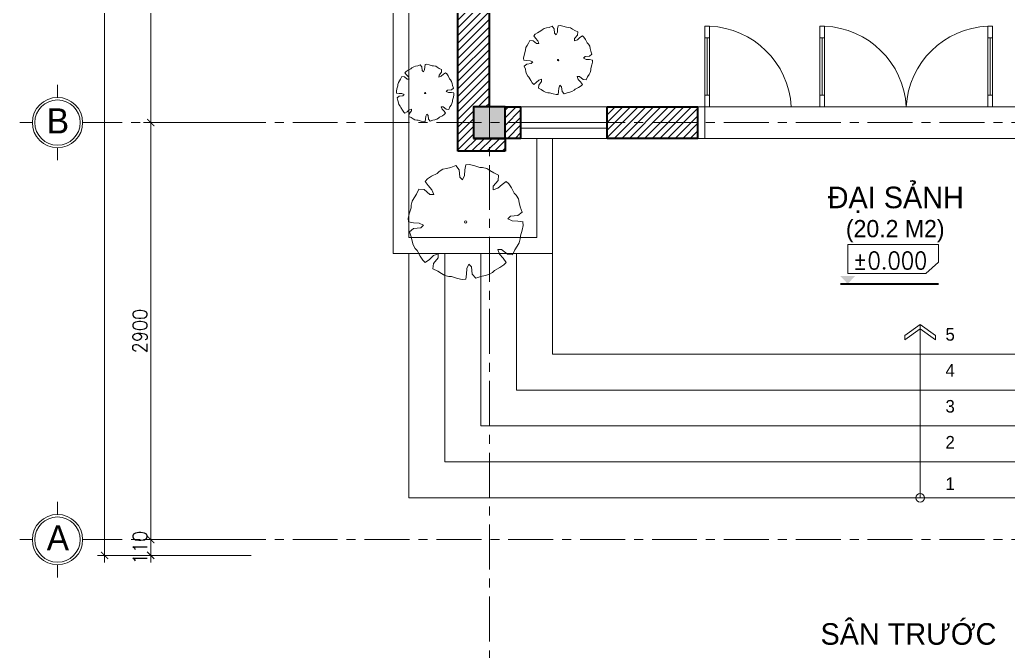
# Model space of a CAD drawing. Header units: millimetres. Extents: x -529782 to -142003, y -492574 to -273331.
# Drawn here: x -371279 to -364402, y -387604 to -383213 of the extents above; entities that cross this region are included whole.
import ezdxf
from ezdxf.enums import TextEntityAlignment as Align

# ---------------------------------------------------------------- set-up
doc = ezdxf.new("R2010")
doc.units = ezdxf.units.MM
doc.header["$LTSCALE"] = 500
doc.header["$MEASUREMENT"] = 0
doc.header["$PDMODE"] = 3
doc.linetypes.add('CENTER', pattern=[2, 1.25, -0.25, 0.25, -0.25])
doc.layers.get('0').update_dxf_attribs({"linetype": 'CONTINUOUS', "lineweight": 13})
doc.layers.get('Defpoints').update_dxf_attribs({"color": 255, "linetype": 'CONTINUOUS', "lineweight": 13})
for name, color, linetype, lineweight in [('1.cat 30', 30, 'CONTINUOUS', 35), ('1.cot', 2, 'CONTINUOUS', 35), ('2.thay 145', 145, 'CONTINUOUS', 18), ('3.manh 08', 8, 'CONTINUOUS', 9), ('4.dim 08', 8, 'CONTINUOUS', 13), ('7.tim 67', 67, 'CENTER', 9), ('8.vat lieu 08', 8, 'CONTINUOUS', 5), ('9.text \xad white', 7, 'CONTINUOUS', 15), ('CA.manh 08', 8, 'CONTINUOUS', 9), ('CA.thay 145', 145, 'CONTINUOUS', 18), ('noithat', 15, 'CONTINUOUS', 9)]:
    doc.layers.add(name, color=color, linetype=linetype, lineweight=lineweight)
doc.styles.add('CA.JSC1', font='')
doc.styles.get("Standard").update_dxf_attribs({"font": 'txt.shx', "width": 0.9})
doc.styles.add('VnAvantH', font='')
doc.styles.get('CA.JSC1').set_extended_font_data('.VnAvantH')
doc.styles.get('VnAvantH').set_extended_font_data('.VnAvantH')
doc.dimstyles.new('CA 50', dxfattribs={"dimscale": 0, "dimtxt": 100, "dimasz": 50, "dimexe": 50, "dimexo": 0, "dimgap": 25, "dimtad": 1, "dimdec": 0, "dimzin": 0, "dimdsep": 46, "dimtxsty": 'Standard', "dimblk": 'ARCHTICK', "dimcen": 0.09, "dimdle": 50, "dimclrd": 256, "dimclre": 256, "dimclrt": 7, "dimadec": 0, "dimazin": 0, "dimtfac": 1, "dimtdec": 0, "dimtix": 1, "dimtmove": 2, "dimatfit": 3, "dimldrblk": 'DOT', "dimfxl": 1, "dimtolj": 1, "dimtzin": 0, "dimarcsym": 0})

# ---------------------------------------------------------------- blocks, each defined once
blk = doc.blocks.new('A$C2BDB356E')
at = {"layer": 'noithat', "color": 135, "linetype": 'Continuous'}
for p, q in [((0.0007344302721321583, 599.9999563574092), (0.0007344302721321583, 699.9999563574092)), ((0.0007344302721321583, 699.9999563574092), (40.00073443027213, 699.9999563574092)), ((40.00073443027213, 699.9999563574092), (40.00073443027213, 599.9999563574092)), ((40.00073443027213, 599.9999563574092), (0.0007344302721321583, 599.9999563574092)), ((0.0007344302721321583, 99.99995635740925), (0.0007344302721321583, -4.364259075373411e-05)), ((40.00073443027213, 99.99995635740925), (0.0007344302721321583, 99.99995635740925)), ((40.00073443027213, -4.364259075373411e-05), (40.00073443027213, 99.99995635740925)), ((0.0007344302721321583, -4.364259075373411e-05), (40.00073443027213, -4.364259075373411e-05))]:
    blk.add_line(p, q, dxfattribs=at)
at = {"layer": 'noithat', "color": 8, "linetype": 'Continuous'}
for p, q in [((0.0007344302721321583, 99.99995635740925), (0.0007344302721321583, 599.9999563574092)), ((20.00073443027213, 599.9999563574092), (20.00073443027213, 99.99995635740925)), ((40.00073443027213, 599.9999563574092), (40.00073443027213, 99.99995635740925))]:
    blk.add_line(p, q, dxfattribs=at)
at = {"layer": 'noithat', "color": 1, "linetype": 'Continuous'}
blk.add_arc((10.18820847296689, 740.3098040898665), 740.9098847954065, 272.306074052381, 356.8812333185894, dxfattribs=at)
blk = doc.blocks.new('ki hieu cost')
at = {"layer": '1.cat 30'}
blk.add_line((-119312.6479903211, -196389.5266377838), (-118175.9534743076, -196389.5266377837), dxfattribs=at)
at = {"layer": '3.manh 08'}
blk.add_lwpolyline([(-119227.225577535, -195933.8747298737), (-119227.225577535, -196268.1983629046), (-118320.4604987512, -196268.1983629046), (-118175.9534743076, -196138.8011558482), (-118175.9534743076, -195933.8747298737)], close=True, dxfattribs=at)
blk.add_solid([(-119312.6479903211, -196299.0221607631), (-119141.803164749, -196299.0221607631), (-119227.225577535, -196389.5266377839)], dxfattribs=at)
blk = doc.blocks.new('mui ten')
at = {"layer": '2.thay 145', "color": 2}
for points in [[(215.9530817739433, 213.65967309798), (154.2804254583607, 213.65967309798), (0, 0), (61.67265631558257, 0)], [(61.67265631558257, 0), (0, 0), (154.2804254583607, -213.6596730979509), (215.9530817739433, -213.6596730979509)]]:
    blk.add_lwpolyline(points, close=True, dxfattribs=at)
blk = doc.blocks.new('A$C4C885104')
at = {"color": 116}
for p, q in [((353.90112221241, 1131.769455332309), (316.8008278906345, 1108.683531083167)), ((391.9539651125669, 1141.274789348245), (353.90112221241, 1131.769455332309)), ((436.6658100187778, 1150.784047540277), (391.9539651125669, 1141.274789348245)), ((488.6582685410976, 1170.073332030326), (436.6658100187778, 1150.784047540277)), ((523.2338181063533, 1127.694199115038), (488.6582685410976, 1170.073332030326)), ((530.8443866893649, 1051.643678631634), (523.2338181063533, 1127.694199115038)), ((582.2152336016297, 1127.694199115038), (579.362497895956, 1069.298544041812)), ((590.7773687541485, 1179.303973764181), (582.2152336016297, 1127.694199115038)), ((626.0363964810967, 1180.779463738203), (590.9718065112829, 1179.016527913511)), ((674.1872363835573, 1171.091655563563), (626.0363964810967, 1180.779463738203)), ((735.6963426545262, 1151.897532328963), (674.1872363835573, 1171.091655563563)), ((763.951683267951, 1150.556445363909), (735.6963426545262, 1151.897532328963)), ((806.5286409407854, 1140.67340945825), (763.951683267951, 1150.556445363909)), ((840.1634260341525, 1120.514920104295), (806.5286409407854, 1140.67340945825)), ((878.5079255625606, 1095.650363322347), (840.1634260341525, 1120.514920104295)), ((197.8864303231239, 1032.629086423665), (174.3408041521907, 1006.611803103238)), ((238.7920089364052, 1059.793210025877), (197.8864303231239, 1032.629086423665)), ((295.8722552955151, 1089.668938875198), (238.7920089364052, 1059.793210025877)), ((316.8008278906345, 1108.683531083167), (295.8722552955151, 1089.668938875198)), ((558.4339253008366, 1023.12375240773), (530.8443866893649, 1051.643678631634)), ((579.362497895956, 1069.298544041812), (558.4339253008366, 1023.12375240773)), ((874.9314493313432, 959.0203841254115), (923.3798379153013, 1018.174386106431)), ((928.9252418875694, 1072.564439073205), (878.5079255625606, 1095.650363322347)), ((923.3798379153013, 1018.174386106431), (928.9252418875694, 1072.564439073205)), ((108.3223132416606, 928.0125306583941), (85.21269899606705, 877.6437764950097)), ((162.7678298652172, 922.4715949036181), (108.3223132416606, 928.0125306583941)), ((221.9800174385309, 874.0717957802117), (162.7678298652172, 922.4715949036181)), ((174.0000470802188, 1006.677533041686), (204.473745688796, 964.1375089287758)), ((204.473745688796, 964.1375089287758), (243.7894519716501, 920.8273653835058)), ((243.7894519716501, 920.8273653835058), (261.6728151217103, 873.3919323831797)), ((874.2528812214732, 919.3636479377747), (874.9314493313432, 959.0203841254115)), ((921.7349730953574, 937.2313998639584), (874.2528812214732, 919.3636479377747)), ((965.0867357477546, 976.5084720775485), (921.7349730953574, 937.2313998639584)), ((1007.667621448636, 1006.950263235718), (965.0867357477546, 976.5084720775485)), ((1033.645683541894, 983.0893143303692), (1007.60379087925, 1006.611803103238)), ((1060.835544556379, 942.2219700105488), (1033.645683541894, 983.0893143303692)), ((1090.742624059319, 885.1997763514519), (1060.835544556379, 942.2219700105488)), ((60.3266307413578, 839.3359756208956), (40.14733090251684, 805.732280086726)), ((85.21269899606705, 877.6437764950097), (60.3266307413578, 839.3359756208956)), ((261.6728151217103, 873.3919323831797), (221.9800174385309, 874.0717957802117)), ((1109.77395555377, 864.2937315702438), (1090.742624059319, 885.1997763514519)), ((1132.883569799364, 827.2289132736623), (1109.77395555377, 864.2937315702438)), ((1142.400217555463, 789.2124824263155), (1132.883569799364, 827.2289132736623)), ((28.91413167864084, 734.9715481288731), (9.701128542423248, 673.5248466357589)), ((30.25457375496626, 763.201085370034), (28.91413167864084, 734.9715481288731)), ((40.14733090251684, 805.732280086726), (30.25457375496626, 763.201085370034)), ((1151.916865311563, 744.5465362593532), (1142.400217555463, 789.2124824263155)), ((1171.226105317473, 692.6051687821746), (1151.916865311563, 744.5465362593532)), ((9.701128542423248, 673.5248466357589), (-0.0001368746161460876, 625.4213227592409)), ((-0.0001368746161460876, 625.4213227592409), (1.766497045755386, 590.3902083970606)), ((1024.130999803543, 622.8980779387057), (1052.678979061544, 650.456581171602)), ((1070.351210311055, 601.9881089814007), (1024.130999803543, 622.8980779387057)), ((1052.678979061544, 650.456581171602), (1128.806269057095, 658.0616332218051)), ((1128.806269057095, 658.0616332218051), (1171.226105317473, 692.6051687821746)), ((1.480732470750809, 590.1949806697667), (53.13734395802021, 581.641259200871)), ((53.13734395802021, 522.7187835760415), (10.71848971396685, 488.175248015672)), ((53.13734395802021, 581.641259200871), (111.5924027115107, 578.7913267724216)), ((129.2646339610219, 530.322854578495), (53.13734395802021, 522.7187835760415)), ((111.5924027115107, 578.7913267724216), (157.8126132115722, 557.8823388591409)), ((157.8126132115722, 557.8823388591409), (129.2646339610219, 530.322854578495)), ((1128.806269057095, 599.138176549226), (1070.351210311055, 601.9881089814007)), ((1180.463862560689, 590.5844550840557), (1128.806269057095, 599.138176549226)), ((1172.243466481566, 507.2545891180634), (1181.943749897182, 555.3581129908562)), ((1181.943749897182, 555.3581129908562), (1180.17711597681, 590.3902083970606)), ((10.71848971396685, 488.175248015672), (30.02674770355225, 436.2338805347681)), ((30.02674770355225, 436.2338805347681), (39.54339545965195, 391.5669533237815)), ((1141.796282112598, 375.0471556670964), (1151.689039260149, 417.5783503837883)), ((1151.689039260149, 417.5783503837883), (1153.030463352799, 445.8078876212239)), ((1153.030463352799, 445.8078876212239), (1172.243466481566, 507.2545891180634)), ((39.54339545965195, 391.5669533237815), (49.06004321575165, 353.5505224764347)), ((49.06004321575165, 353.5505224764347), (72.17063947021961, 316.4857041798532)), ((72.17063947021961, 316.4857041798532), (91.20197096467018, 295.5796593986452)), ((920.2707979008555, 307.3875033706427), (959.9635955765843, 306.7076399698853)), ((938.1541610509157, 259.9520703665912), (920.2707979008555, 307.3875033706427)), ((959.9635955765843, 306.7076399698853), (1019.175783157349, 258.3088218942285)), ((1096.731896027923, 303.1366402991116), (1121.616982273757, 341.4434601292014)), ((1121.616982273757, 341.4434601292014), (1141.796282112598, 375.0471556670964)), ((91.20197096467018, 295.5796593986452), (121.1090504676104, 238.5574657395482)), ((121.1090504676104, 238.5574657395482), (148.2979294732213, 197.691102463752)), ((174.2759915664792, 173.829172514379), (216.8568772748113, 204.2719447165728)), ((216.8568772748113, 204.2719447165728), (260.2096219360828, 243.5490169301629)), ((307.0131456926465, 221.7590516246855), (258.5637750998139, 162.6050496473908)), ((260.2096219360828, 243.5490169301629), (307.691713809967, 261.4157878160477)), ((307.691713809967, 261.4157878160477), (307.0131456926465, 221.7590516246855)), ((977.4698673337698, 216.6419268213212), (938.1541610509157, 259.9520703665912)), ((1007.943565934896, 174.1019027121365), (977.4698673337698, 216.6419268213212)), ((1019.175783157349, 258.3088218942285), (1073.621299773455, 252.7669050954282)), ((1073.621299773455, 252.7669050954282), (1096.731896027923, 303.1366402991116)), ((148.2979294732213, 197.691102463752), (174.3408041521907, 174.167632650584)), ((258.5637750998139, 162.6050496473908), (253.0183711349964, 108.2149966806173)), ((253.0183711349964, 108.2149966806173), (303.4356874525547, 85.12907242774963)), ((599.7283794134855, 53.08523663878441), (602.5820971354842, 111.4808917082846)), ((602.5820971354842, 111.4808917082846), (623.5106697231531, 157.6566643863916)), ((623.5106697231531, 157.6566643863916), (651.0992263332009, 129.1367381624877)), ((651.0992263332009, 129.1367381624877), (658.709794908762, 53.08523663878441)), ((886.0723397284746, 91.11049687862396), (943.1516040787101, 120.9872067682445)), ((943.1516040787101, 120.9872067682445), (984.0571826919913, 148.1503493264318)), ((984.0571826919913, 148.1503493264318), (1007.60379087925, 174.167632650584)), ((303.4356874525547, 85.12907242774963), (341.7801869884133, 60.26451564580202)), ((341.7801869884133, 60.26451564580202), (375.4159540832043, 40.10700733587146)), ((375.4159540832043, 40.10700733587146), (417.9919297471642, 30.22397143021226)), ((417.9919297471642, 30.22397143021226), (446.2482523694634, 28.88190342113376)), ((446.2482523694634, 28.88190342113376), (507.7573586478829, 9.688761230558157)), ((507.7573586478829, 9.688761230558157), (555.9072165340185, -2.798810601234436e-05)), ((555.9072165340185, -2.798810601234436e-05), (590.9718065112829, 1.763888884335756)), ((591.1672262698412, 1.476443029940128), (599.7283794134855, 53.08523663878441)), ((658.709794908762, 53.08523663878441), (693.2863264903426, 10.70610371977091)), ((693.2863264903426, 10.70610371977091), (745.2787850052118, 29.99636925384402)), ((745.2787850052118, 29.99636925384402), (789.9896479025483, 39.50464640185237)), ((789.9896479025483, 39.50464640185237), (828.0424908101559, 49.00998041778803)), ((828.0424908101559, 49.00998041778803), (865.1437671333551, 72.09688571467996)), ((865.1437671333551, 72.09688571467996), (886.0723397284746, 91.11049687862396))]:
    blk.add_line(p, q, dxfattribs=at)
blk.add_ellipse((590.9718065112829, 590.3902083970606), major_axis=(-12.27511061385772, 5.040717177489792e-09), ratio=0.9990173375210415, dxfattribs=at)
blk = doc.blocks.new('A$C41BA5761')
at = {"layer": '2.thay 145'}
blk.add_lwpolyline([(839.9994073519047, 524.9998310285737, -3898660.642287513), (839.9994073521084, 525.0001542164828, 1.154242490888426e-06), (839.9994073524431, 524.9999926225864, 1.154242490888426e-06)], format="xyb", dxfattribs=at)
at = {"layer": '3.manh 08'}
for p, q in [((524.9994049160159, 1050.000159478077), (524.9994049160159, 875.0001713204256)), ((174.9994048396911, 525.0001523148676), (-0.000583361616008915, 525.0001523148676)), ((874.9994049923262, 525.0001523148676), (1049.999393193633, 525.0001523148676)), ((524.9994049160159, 0.0001831847475841641), (524.9994049160159, 175.000171342399))]:
    blk.add_line(p, q, dxfattribs=at)
blk.add_arc((524.9994049160159, 525.0001713313977), 349.9999999890093, 359.9999968883953, 359.9999381014106, dxfattribs=at)
blk = doc.blocks.new('_ArchTick')
at = {"color": 1, "linetype": 'ByBlock', "const_width": 0.150000081}
blk.add_lwpolyline([(-0.5000002699998731, -0.5000002699998731), (0.5000002699998731, 0.5000002699998731)], dxfattribs=at)
blk = doc.blocks.new('*D636')
at = {"layer": '7.tim 67', "linetype": 'Continuous', "lineweight": -2, "transparency": 16777216}
for p, q in [((-2246.000000000057, -60.00000000005801), (-2246.000000000058, -4359.999999999999)), ((-1548.000000000058, -110.0000000000582), (-2296.000000000057, -110.000000000058)), ((-1548.000000000058, -4310), (-2296.000000000058, -4309.999999999999))]:
    blk.add_line(p, q, dxfattribs=at)
at = {"layer": 'Defpoints', "color": 0, "linetype": 'Continuous', "transparency": 16777216}
for p in [(-1548.000000000058, -110.0000000000582), (-2246.000000000058, -4309.999999999999), (-1548.000000000058, -4310)]:
    blk.add_point(p, dxfattribs=at)
at = {"layer": '7.tim 67', "linetype": 'Continuous', "lineweight": -2, "transparency": 16777216, "xscale": 50, "yscale": 50, "zscale": 50}
for p, rotation in [((-2246.000000000057, -110.000000000058), 90), ((-2246.000000000058, -4309.999999999999), 270)]:
    blk.add_blockref('_ArchTick', p, dxfattribs=dict(at, rotation=rotation))
at = {"layer": '7.tim 67', "color": 7, "linetype": 'Continuous', "transparency": 16777216, "insert": (-2321.000000000057, -2210.000000000029), "char_height": 100, "attachment_point": 5, "rotation": 90}
blk.add_mtext('\\A1;4200', dxfattribs=at)
blk = doc.blocks.new('_DOT')
at = {"color": 1, "linetype": 'ByBlock'}
blk.add_line((-0.5, 0), (-1, 0), dxfattribs=at)
at = {"color": 1, "linetype": 'ByBlock', "const_width": 0.5}
blk.add_lwpolyline([(-0.25, 0, 1), (0.25, 0, 1)], format="xyb", close=True, dxfattribs=at)
blk = doc.blocks.new('*D637')
at = {"layer": '7.tim 67', "linetype": 'Continuous', "lineweight": -2, "transparency": 16777216}
for p, q in [((-2246.000000000057, -4259.999999999999), (-2246.000000000058, -7259.999999999941)), ((-1548.000000000058, -4310), (-2296.000000000057, -4309.999999999999)), ((-1548.000000000058, -7209.999999999942), (-2296.000000000058, -7209.999999999941))]:
    blk.add_line(p, q, dxfattribs=at)
at = {"layer": 'Defpoints', "color": 0, "linetype": 'Continuous', "transparency": 16777216}
for p in [(-1548.000000000058, -4310), (-2246.000000000058, -7209.999999999941), (-1548.000000000058, -7209.999999999942)]:
    blk.add_point(p, dxfattribs=at)
at = {"layer": '7.tim 67', "linetype": 'Continuous', "lineweight": -2, "transparency": 16777216, "xscale": 50, "yscale": 50, "zscale": 50}
for p, rotation in [((-2246.000000000057, -4309.999999999999), 90), ((-2246.000000000058, -7209.999999999941), 270)]:
    blk.add_blockref('_ArchTick', p, dxfattribs=dict(at, rotation=rotation))
at = {"layer": '7.tim 67', "color": 7, "linetype": 'Continuous', "transparency": 16777216, "insert": (-2321.000000000057, -5759.999999999971), "char_height": 100, "attachment_point": 5, "rotation": 90}
blk.add_mtext('\\A1;2900', dxfattribs=at)
blk = doc.blocks.new('*D638')
at = {"layer": '7.tim 67', "linetype": 'Continuous', "lineweight": -2, "transparency": 16777216}
for p, q in [((-1548.000000000058, -7209.999999999942), (-2296.000000000058, -7209.999999999941)), ((-2246.000000000058, -7209.999999999941), (-2246.000000000058, -7159.999999999941)), ((-2246.000000000058, -7209.999999999941), (-2246.000000000058, -7319.999999999999)), ((-1548.000000000058, -7320), (-2296.000000000058, -7319.999999999999)), ((-2246.000000000058, -7319.999999999999), (-2246.000000000058, -7369.999999999999))]:
    blk.add_line(p, q, dxfattribs=at)
at = {"layer": 'Defpoints', "color": 0, "linetype": 'Continuous', "transparency": 16777216}
for p in [(-1548.000000000058, -7209.999999999942), (-2246.000000000058, -7319.999999999999), (-1548.000000000058, -7320)]:
    blk.add_point(p, dxfattribs=at)
at = {"layer": '7.tim 67', "linetype": 'Continuous', "lineweight": -2, "transparency": 16777216, "xscale": 50, "yscale": 50, "zscale": 50}
for p, rotation in [((-2246.000000000058, -7209.999999999941), 270), ((-2246.000000000058, -7319.999999999999), 90)]:
    blk.add_blockref('_ArchTick', p, dxfattribs=dict(at, rotation=rotation))
at = {"layer": '7.tim 67', "color": 7, "linetype": 'Continuous', "transparency": 16777216, "insert": (-2321.000000000057, -7264.999999999971), "char_height": 100, "attachment_point": 5, "rotation": 90}
blk.add_mtext('\\A1;110', dxfattribs=at)
blk = doc.blocks.new('*D639')
at = {"layer": '7.tim 67', "linetype": 'Continuous', "lineweight": -2, "transparency": 16777216}
for p, q in [((-1548.000000000058, 1250.000000000058), (-2617.000000000058, 1250.000000000058)), ((-2567.00000000006, -7369.999999999999), (-2567.000000000058, 1300.000000000058)), ((-1548.000000000058, -7320), (-2617.00000000006, -7319.999999999999))]:
    blk.add_line(p, q, dxfattribs=at)
at = {"layer": 'Defpoints', "color": 0, "linetype": 'Continuous', "transparency": 16777216}
for p in [(-2567.000000000058, 1250.000000000058), (-1548.000000000058, 1250.000000000058), (-1548.000000000058, -7320)]:
    blk.add_point(p, dxfattribs=at)
at = {"layer": '7.tim 67', "linetype": 'Continuous', "lineweight": -2, "transparency": 16777216, "xscale": 50, "yscale": 50, "zscale": 50}
for p, rotation in [((-2567.000000000058, 1250.000000000058), 90), ((-2567.00000000006, -7319.999999999999), 270)]:
    blk.add_blockref('_ArchTick', p, dxfattribs=dict(at, rotation=rotation))
at = {"layer": '7.tim 67', "color": 7, "linetype": 'Continuous', "transparency": 16777216, "insert": (-2642.000000000059, -3034.999999999971), "char_height": 100, "attachment_point": 5, "rotation": 90}
blk.add_mtext('\\A1;8570', dxfattribs=at)
blk = doc.blocks.new('sdfdggh')
at = {"layer": '7.tim 67', "ltscale": 0.5}
for p, q in [((110.0000000000582, 2894.499999999942), (110.0000000000582, -9823.000000000058)), ((12554.49999999994, -4310), (-2632.000000000058, -4310)), ((12554.49999999994, -7209.999999999942), (-2632.000000000058, -7209.999999999942))]:
    blk.add_line(p, q, dxfattribs=at)
at = {"layer": '2.thay 145', "xscale": 0.5, "yscale": 0.5, "zscale": 0.5}
for p in [(-3156.999696596875, -4572.500076157448), (-3156.999696596875, -7472.50007615739)]:
    blk.add_blockref('A$C41BA5761', p, dxfattribs=at)
at = {"layer": '9.text \xad white', "style": 'CA.JSC1'}
for s, p in [('b', (-2891.749677616288, -4298.25005427748)), ('a', (-2891.749677616288, -7198.250054277421))]:
    blk.add_text(s, height=174.9999882000658, dxfattribs=at).set_placement(p, align=Align.MIDDLE)
at = {"layer": '7.tim 67', "color": 9, "linetype": 'Continuous'}
for base, p1, p2, picture, middle in [((-2567.000000000058, 1250.000000000058), (-1548.000000000058, -7320), (-1548.000000000058, 1250.000000000058), '*D639', (-2642.000000000059, -3034.999999999971)), ((-2246.000000000058, -4309.999999999999), (-1548.000000000058, -110.0000000000582), (-1548.000000000058, -4310), '*D636', (-2321.000000000057, -2210.000000000029)), ((-2246.000000000058, -7209.999999999941), (-1548.000000000058, -4310), (-1548.000000000058, -7209.999999999942), '*D637', (-2321.000000000057, -5759.999999999971)), ((-2246.000000000058, -7319.999999999999), (-1548.000000000058, -7209.999999999942), (-1548.000000000058, -7320), '*D638', (-2321.000000000057, -7264.999999999971))]:
    dim = blk.add_linear_dim(base=base, p1=p1, p2=p2, angle=90, dimstyle='CA 50', override={"dimscale": 1}, dxfattribs=at)
    dim.commit()
    dim.dimension.update_dxf_attribs({"geometry": picture, "text_midpoint": middle})

msp = doc.modelspace()

# ---------------------------------------------------------------- hatches: boundary and pattern name
at = {"layer": '1.cot'}
msp.add_hatch(color=256, dxfattribs=at).paths.add_polyline_path([(-367902.3003316876, -383817.4999999998), (-368122.3003316876, -383817.4999999998), (-368122.3003316876, -384037.4999999998), (-367902.3003316876, -384037.4999999998)])
at = {"layer": '8.vat lieu 08'}
h = msp.add_hatch(dxfattribs=at)
h.set_pattern_fill('ANSI31', color=256, scale=300, style=0)
h.set_pattern_definition([(45, (-102908.4824256551, 0), (-26.51650429449553, 26.51650429449553), [])])
h.paths.add_polyline_path([(-366562.3003316962, -383817.4999999998), (-367192.3003316875, -383817.4999999997), (-367192.3003316876, -384037.4999999998), (-366562.3003316962, -384037.4999999999)], flags=17)
h.paths.add_polyline_path([(-363222.3003316876, -383817.4999999998), (-363662.3003316876, -383817.4999999999), (-363662.3003316876, -384037.5000000001), (-363222.3003316876, -384037.5000000002)])
h.paths.add_polyline_path([(-367792.3003316876, -383817.4999999997), (-367902.3003316876, -383817.4999999998), (-367902.3003316876, -384037.4999999998), (-367792.3003316876, -384037.4999999998)], flags=17)
h.paths.add_polyline_path([(-367902.3003316876, -379837.4999999998), (-367262.3003316877, -379837.4999999998), (-367262.3003316876, -379727.4999999994), (-367112.3003316876, -379727.4999999994), (-367112.3003316877, -379837.4999999998), (-366962.3003316877, -379837.4999999998), (-366962.3003316876, -379727.4999999999), (-366812.3003316876, -379727.4999999999), (-366812.3003316877, -379837.4999999998), (-363512.3003316877, -379837.4999999998), (-363512.3003316876, -379727.4999999999), (-363362.3003316876, -379727.4999999999), (-363362.3003316877, -379837.4999999999), (-363222.3003316876, -379837.4999999999), (-363222.3003316876, -379617.4999999998), (-367902.3003316876, -379617.4999999999)])
h.paths.add_polyline_path([(-368012.3003316876, -383817.4999999998), (-368012.3003316876, -379837.4999999998), (-368122.3003316876, -379837.4999999999), (-368122.3003316876, -379617.4999999998), (-368232.3003316876, -379617.4999999998), (-368232.3003316876, -384127.4999999998), (-367902.3003316876, -384127.4999999998), (-367902.3003316876, -384037.4999999998), (-368122.3003316876, -384037.4999999998), (-368122.3003316876, -383817.4999999998)])

# ---------------------------------------------------------------- linework, layer by layer
at = {"layer": '1.cat 30'}
for p, q in [((-368232.3003316876, -384127.4999999998), (-368232.3003316876, -379617.4999999998)), ((-368012.3003316876, -383817.4999999998), (-368012.3003316876, -379837.4999999998)), ((-367902.3003316876, -383817.4999999998), (-367792.3003316876, -383817.4999999998)), ((-367792.3003316876, -384037.4999999998), (-367792.3003316876, -383817.4999999998)), ((-367192.3003316876, -384037.4999999998), (-367192.3003316876, -383817.4999999998)), ((-367192.3003316876, -383817.4999999998), (-366562.3003316876, -383817.4999999998)), ((-366562.3003316876, -384037.5000000001), (-366562.3003316876, -383817.4999999998)), ((-367792.3003316876, -384037.4999999998), (-368122.3003316876, -384037.4999999998)), ((-367902.3003316876, -384037.4999999998), (-367902.3003316876, -384127.4999999998)), ((-366562.3003316876, -384037.4999999999), (-367192.3003316876, -384037.4999999999)), ((-367902.3003316876, -384127.4999999998), (-368232.3003316876, -384127.4999999998))]:
    msp.add_line(p, q, dxfattribs=at)
at = {"layer": '1.cot'}
msp.add_line((-368122.3003316876, -384037.4999999998), (-367902.3003316876, -384037.4999999998), dxfattribs=at)
msp.add_lwpolyline([(-368122.3003316876, -384037.4999999998), (-367902.3003316876, -384037.4999999998), (-367902.3003316876, -383817.4999999998), (-368122.3003316876, -383817.4999999998)], close=True, dxfattribs=at)
at = {"layer": '2.thay 145', "color": 2}
msp.add_circle((-365015.8003316877, -386537.4999999999), 30, dxfattribs=at)
at = {"layer": '4.dim 08'}
msp.add_lwpolyline([(-365015.8003316877, -386537.4999999999), (-365015.8003316877, -385361.4999999997)], dxfattribs=at)
at = {"layer": 'CA.manh 08', "color": 250}
msp.add_lwpolyline([(-366562.3003316962, -383817.4999999998), (-363662.3003316876, -383817.4999999998), (-363662.3003316876, -384037.5000000001), (-366562.3003316962, -384037.5000000001)], close=True, dxfattribs=at)
at = {"layer": 'CA.thay 145'}
for p, q in [((-367792.3003316876, -383927.4999999998), (-367192.3003316876, -383927.4999999998)), ((-367792.3003316876, -383967.4999999998), (-367192.3003316876, -383967.4999999998)), ((-367572.3003316876, -385537.4999999998), (-367572.3003316876, -384337.4999999998)), ((-368572.3003316876, -386537.4999999998), (-368572.3003316876, -384837.4999999999)), ((-368322.3003316876, -386287.4999999998), (-368322.3003316875, -384837.4999999999)), ((-368072.3003316876, -386037.4999999998), (-368072.3003316876, -384837.5)), ((-367822.3003316876, -385787.4999999998), (-367822.3003316876, -384837.4999999999)), ((-363222.3003316876, -385537.4999999998), (-367572.3003316876, -385537.4999999998)), ((-363222.3003316876, -385787.4999999998), (-367822.3003316876, -385787.4999999998)), ((-363222.3003316876, -386037.4999999998), (-368072.3003316876, -386037.4999999998)), ((-363222.3003316876, -386287.4999999998), (-368322.3003316876, -386287.4999999998)), ((-363222.3003316876, -386537.4999999998), (-368572.3003316876, -386537.4999999998))]:
    msp.add_line(p, q, dxfattribs=at)
for points in [[(-368232.3003316876, -379617.4999999998), (-368682.3003316876, -379617.4999999998), (-368682.3003316876, -384837.4999999999), (-367572.3003316876, -384837.4999999999)], [(-368232.3003316876, -379727.4999999998), (-368572.3003316876, -379727.4999999998), (-368572.3003316876, -384727.4999999999), (-367682.3003316876, -384727.4999999999)], [(-368682.3003316876, -384837.4999999999), (-368682.3003316876, -384037.4999999998)], [(-368572.3003316876, -384727.4999999999), (-368572.3003316876, -384037.4999999998)], [(-367682.3003316876, -384037.4999999998), (-367682.3003316876, -384727.4999999999)], [(-367572.3003316876, -384037.4999999998), (-367572.3003316876, -384837.4999999999)]]:
    msp.add_lwpolyline(points, dxfattribs=at)
for points in [[(-367792.3003316876, -383817.4999999998), (-367192.3003316876, -383817.4999999998), (-367192.3003316876, -384037.4999999998), (-367792.3003316876, -384037.4999999998)], [(-366512.3003316962, -383817.4999999998), (-366562.3003316962, -383817.4999999998), (-366562.3003316962, -384037.5000000001), (-366512.3003316962, -384037.5000000001)]]:
    msp.add_lwpolyline(points, close=True, dxfattribs=at)

# ---------------------------------------------------------------- block references
at = {"layer": '2.thay 145', "xscale": 0.5999999999767169, "yscale": 0.5999999999767169, "zscale": 0.6000000000000001}
msp.add_blockref('ki hieu cost', (-293982.7227449175, -267215.1751609351), dxfattribs=at)
at = {"layer": '2.thay 145', "xscale": 0.5, "yscale": 0.5, "zscale": 0.5, "rotation": 270}
msp.add_blockref('mui ten', (-365015.8003316877, -385330.6636718418), dxfattribs=at)
at = {"layer": '7.tim 67', "color": 251}
msp.add_blockref('sdfdggh', (-368122.3003316876, -379617.4999999998), dxfattribs=at)
at = {"layer": 'noithat'}
for p, xscale, yscale, zscale in [((-367773.8565797549, -383732.5651124588), 0.4056729599979008, 0.4056729599833488, 0.4056729599999999), ((-368658.2638717437, -383921.6375937156), 0.338060800000676, 0.338060799986124, 0.338060800000676), ((-368576.2274117997, -385017.7751874314), 0.6761215999722481, 0.6761215999722481, 0.6761215999999999)]:
    msp.add_blockref('A$C4C885104', p, dxfattribs=dict(at, xscale=xscale, yscale=yscale, zscale=zscale))
at = {"layer": 'noithat', "yscale": 0.8000000000465661, "zscale": 0.8, "rotation": 180}
for p, xscale in [((-366512.3009192404, -383257.5000349139), -0.8000000000465661), ((-365712.3009192382, -383257.5000349139), -0.8000000000465661), ((-364512.2997441455, -383257.5000349139), 0.8000000000029104)]:
    msp.add_blockref('A$C2BDB356E', p, dxfattribs=dict(at, xscale=xscale))

# ---------------------------------------------------------------- texts
at = {"layer": '9.text \xad white'}
for s, height, style, p in [('®¹i s¶nh', 150, 'CA.JSC1', (-365658.4459829662, -384523.1656239377)), ('(20.2 M2)', 120, 'CA.JSC1', (-365531.9212007115, -384725.0269575333)), ('5', 87.49999999961852, 'VnAvantH', (-364838.9025854403, -385444.2455064543)), ('4', 87.49999999961852, 'VnAvantH', (-364838.9025854403, -385694.2455064543)), ('3', 87.49999999961852, 'VnAvantH', (-364838.9025854403, -385944.2455064543)), ('2', 87.49999999961852, 'VnAvantH', (-364838.9025854403, -386194.2455064543)), ('1', 87.49999999961852, 'VnAvantH', (-364838.9025854403, -386482.2455064543)), ('s©n tr\xadíc', 150, 'CA.JSC1', (-365708.4459829662, -387558.6656239377))]:
    msp.add_text(s, height=height, dxfattribs=dict(at, style=style)).set_placement(p)
at = {"layer": '9.text \xad white', "lineweight": 100, "insert": (-365483.6496559707, -384827.5311534228), "char_height": 120, "width": 546.9, "attachment_point": 1}
msp.add_mtext('%%P0.000', dxfattribs=at)

doc.saveas('drawing.dxf')
